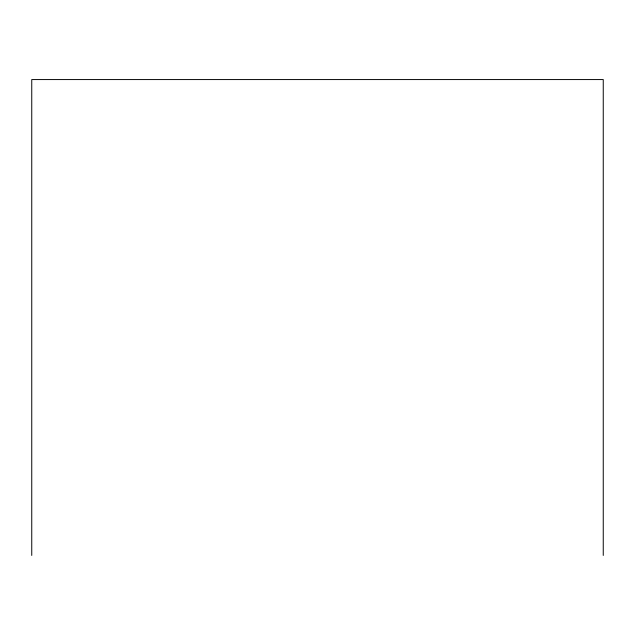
<?xml version="1.0" encoding="UTF-8"?>
<svg xmlns="http://www.w3.org/2000/svg" width="635" height="635" viewBox="0 0 635 635"><rect width="100%" height="100%" fill="white"/><g stroke="black" fill="none" stroke-linecap="round" stroke-linejoin="round"><path stroke-width="0.95" d="M603.25 555.434L603.25 79.565L31.75 79.565L31.75 555.434"/></g></svg>
